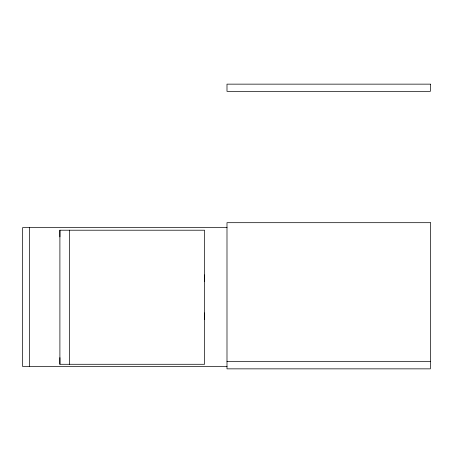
<?xml version="1.0" encoding="UTF-8"?>
<svg xmlns="http://www.w3.org/2000/svg" width="453" height="453" viewBox="0 0 453 453"><rect width="100%" height="100%" fill="white"/><g stroke="black" fill="none" stroke-linecap="round" stroke-linejoin="round"><path stroke-width="0.68" d="M59.898 364.286L59.898 230.215L204.552 230.215L204.552 364.286L59.898 364.286L59.898 357.638M204.552 281.579L204.563 274.926M227.027 227.582L22.65 227.582L22.65 366.539L227.027 366.539M204.552 319.575L204.552 312.927M226.993 361.647L430.35 361.647M59.898 230.215L59.898 236.868M69.485 230.215L69.485 364.286M29.428 227.582L29.428 366.539M430.35 84.15L226.993 84.15L226.993 91.353L430.35 91.353L430.35 84.15M430.35 222.689L226.993 222.689L226.993 368.85L430.35 368.85L430.35 222.689"/></g></svg>
